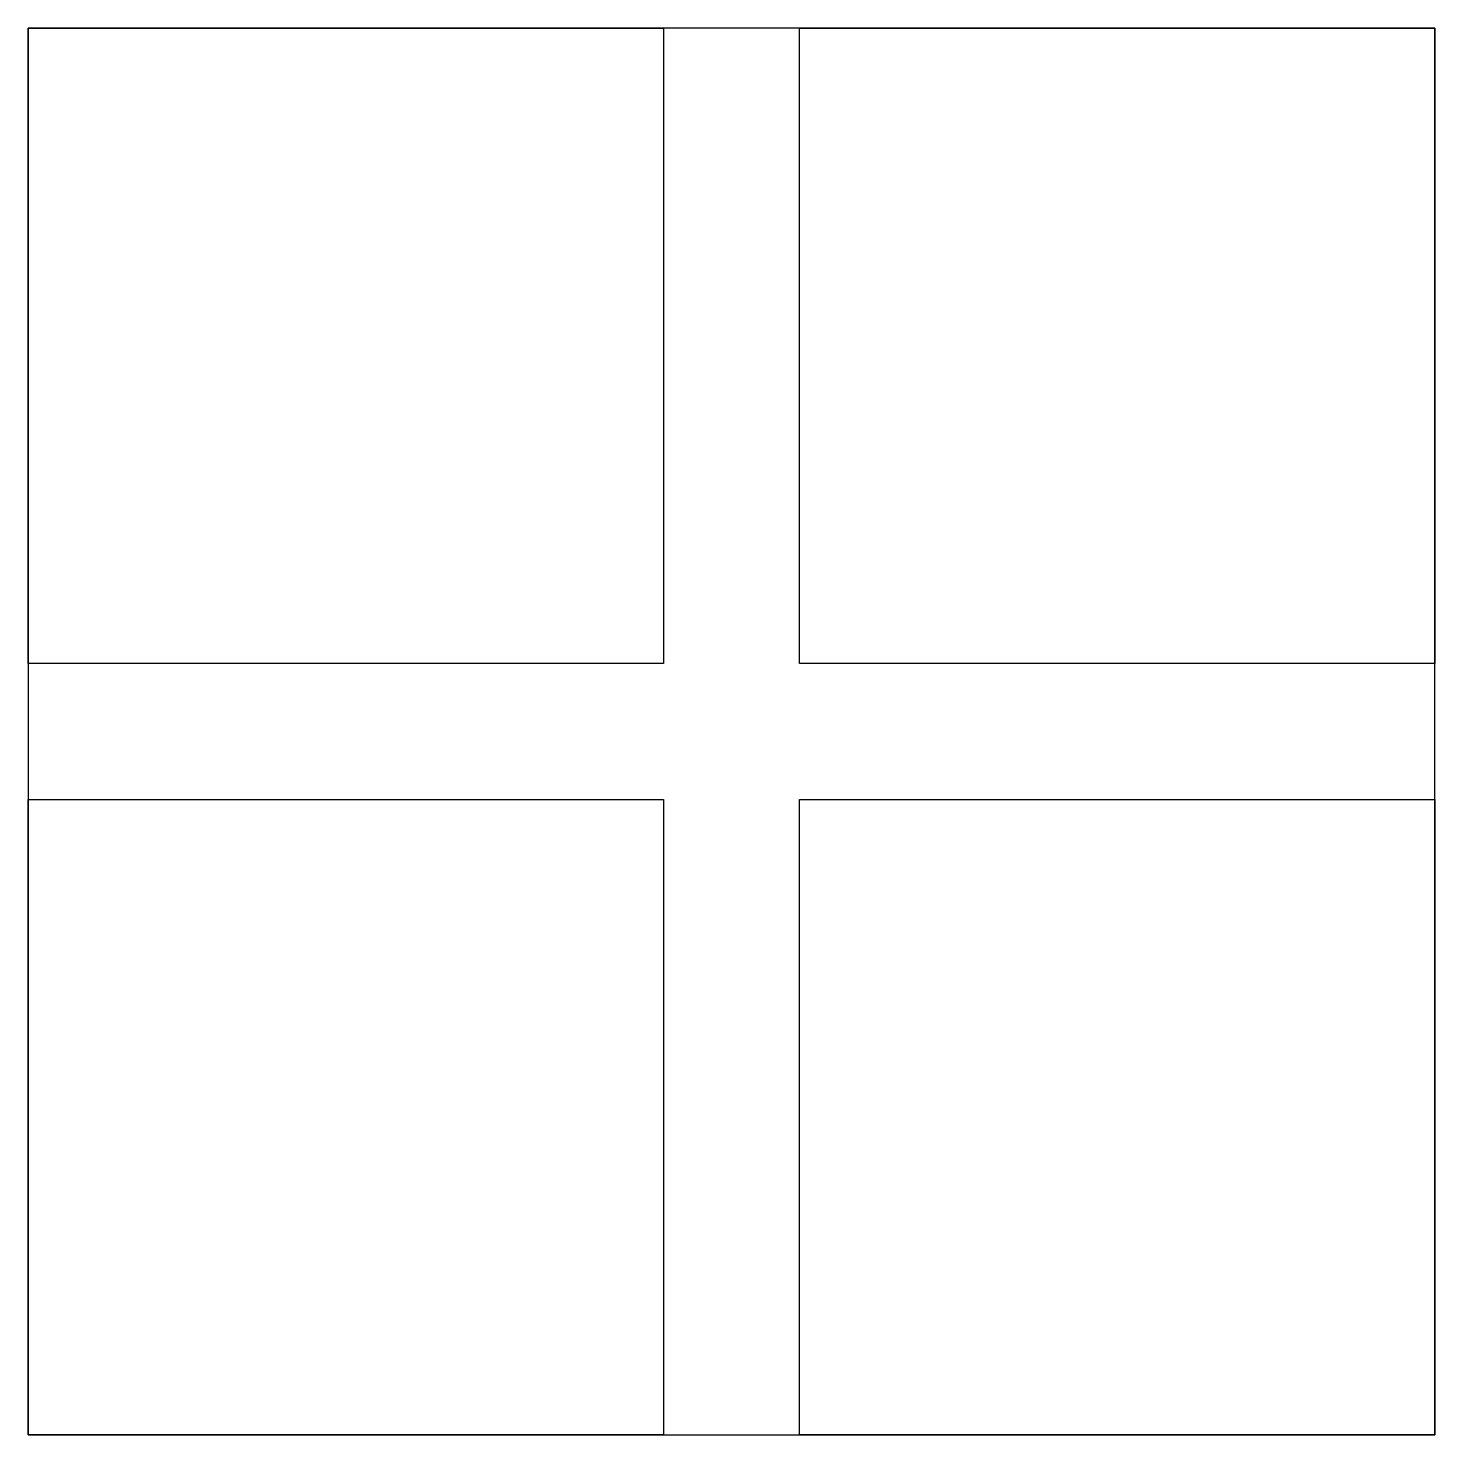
# Model space of a CAD drawing. Header units: millimetres. Extents: x -2.85 to 2.85, y -2.85 to 2.85.
import ezdxf

# ---------------------------------------------------------------- set-up
doc = ezdxf.new("R2010")
doc.units = ezdxf.units.MM
doc.layers.add('BOARD_OUTLINE', color=7, linetype='Continuous')
doc.layers.add('L1_PATCH', color=1, linetype='Continuous')

msp = doc.modelspace()

# ---------------------------------------------------------------- linework, layer by layer
at = {"layer": 'BOARD_OUTLINE'}
msp.add_lwpolyline([(2.85, -2.85), (2.85, 2.85), (-2.85, 2.85), (-2.85, -2.85)], close=True, dxfattribs=at)
at = {"layer": 'L1_PATCH'}
for points in [[(-0.275, 0.275), (-2.85, 0.275), (-2.85, 2.85), (-0.275, 2.85)], [(0.275, 0.275), (0.275, 2.85), (2.85, 2.85), (2.85, 0.275)], [(-0.275, -0.275), (-0.275, -2.85), (-2.85, -2.85), (-2.85, -0.275)], [(0.275, -0.275), (2.85, -0.275), (2.85, -2.85), (0.275, -2.85)]]:
    msp.add_lwpolyline(points, close=True, dxfattribs=at)

doc.saveas('drawing.dxf')
